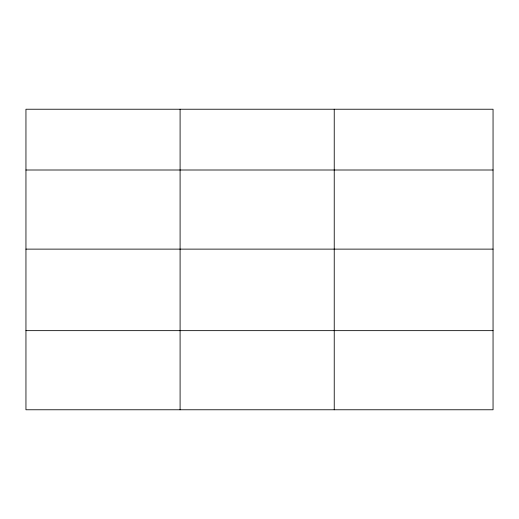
<?xml version="1.0" encoding="UTF-8"?>
<svg xmlns="http://www.w3.org/2000/svg" width="519" height="519" viewBox="0 0 519 519"><rect width="100%" height="100%" fill="white"/><g stroke="black" fill="none" stroke-linecap="round" stroke-linejoin="round"><path stroke-width="0.78" d="M493.05 249.126L493.05 109.23L25.95 109.23L25.95 409.77L493.05 409.77L493.05 249.126L25.95 249.126M25.95 170.005L493.05 170.005M25.95 330.648L493.05 330.648M334.236 109.23L334.236 409.77M180.093 109.23L180.093 409.77"/></g></svg>
